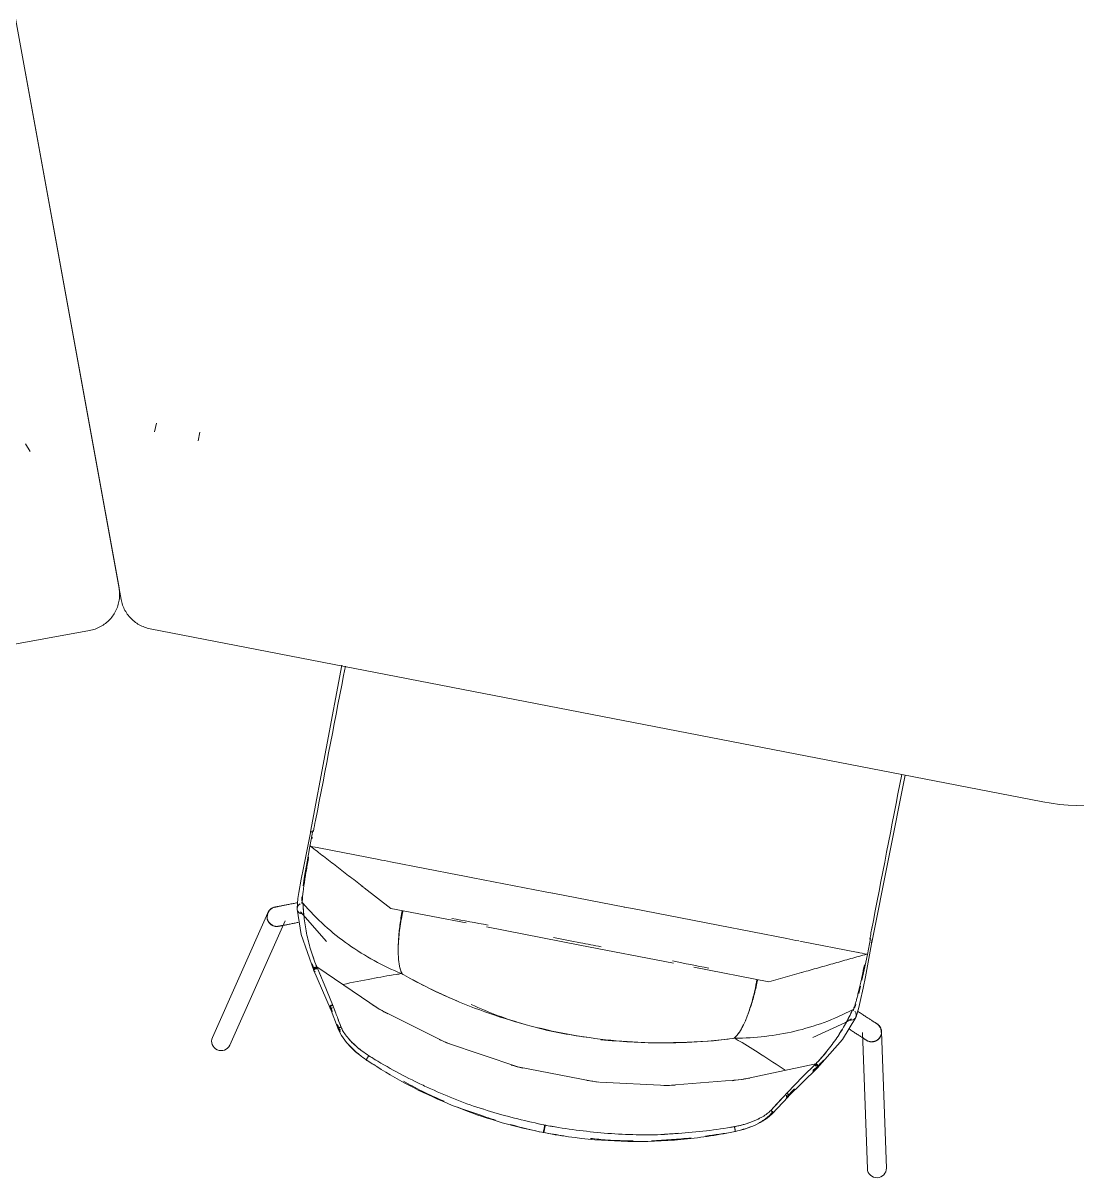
# Model space of a CAD drawing. Header units: millimetres. Extents: x 90978 to 295199, y -4084 to 97293.
# Drawn here: x 160211 to 161074, y 30845 to 31791 of the extents above; entities that cross this region are included whole.
import ezdxf

# ---------------------------------------------------------------- set-up
doc = ezdxf.new("R2010")
doc.units = ezdxf.units.MM
doc.header["$MEASUREMENT"] = 0
doc.layers.add('I-FURN', color=8, linetype='CONTINUOUS', lineweight=9)

msp = doc.modelspace()

# ---------------------------------------------------------------- linework, layer by layer
at = {"layer": 'I-FURN'}
for p, q in [((160289.6, 31328.26), (160119.2, 32266.38)), ((160120.9, 32257.04), (160291.29, 31318.93)), ((160318.76, 31456.24), (160320.19, 31463.25)), ((160354.39, 31448.92), (160355.85, 31455.93)), ((160213.05, 31446.28), (160216.85, 31440.21)), ((160289.65, 31327.94), (160289.6, 31328.26)), ((160289.83, 31326.75), (160289.65, 31327.94)), ((160289.96, 31325.56), (160289.83, 31326.75)), ((160290.04, 31324.36), (160289.96, 31325.56)), ((160290.08, 31323.17), (160290.04, 31324.36)), ((160290.06, 31321.97), (160290.08, 31323.17)), ((160288.25, 31312.58), (160288.64, 31313.72)), ((160288.64, 31313.72), (160288.98, 31314.86)), ((160288.98, 31314.86), (160289.28, 31316.03)), ((160289.28, 31316.03), (160289.53, 31317.2)), ((160289.53, 31317.2), (160289.74, 31318.38)), ((160289.74, 31318.38), (160289.89, 31319.57)), ((160289.89, 31319.57), (160290, 31320.77)), ((160290, 31320.77), (160290.06, 31321.97)), ((160291.29, 31318.93), (160291.53, 31317.75)), ((160291.53, 31317.75), (160291.81, 31316.58)), ((160291.81, 31316.58), (160292.14, 31315.43)), ((160292.14, 31315.43), (160292.52, 31314.29)), ((160292.52, 31314.29), (160292.94, 31313.17)), ((160292.94, 31313.17), (160293.41, 31312.06)), ((160282.81, 31303.32), (160283.57, 31304.24)), ((160283.57, 31304.24), (160284.3, 31305.2)), ((160284.3, 31305.2), (160284.99, 31306.18)), ((160284.99, 31306.18), (160285.64, 31307.19)), ((160285.64, 31307.19), (160286.24, 31308.22)), ((160286.24, 31308.22), (160286.81, 31309.28)), ((160286.81, 31309.28), (160287.33, 31310.36)), ((160287.33, 31310.36), (160287.81, 31311.46)), ((160287.81, 31311.46), (160288.25, 31312.58)), ((160293.41, 31312.06), (160293.92, 31310.98)), ((160293.92, 31310.98), (160294.48, 31309.91)), ((160294.48, 31309.91), (160295.07, 31308.87)), ((160295.07, 31308.87), (160295.71, 31307.85)), ((160295.71, 31307.85), (160296.39, 31306.86)), ((160296.39, 31306.86), (160297.1, 31305.9)), ((160297.1, 31305.9), (160297.86, 31304.97)), ((160297.86, 31304.97), (160298.65, 31304.07)), ((160298.65, 31304.07), (160299.47, 31303.2)), ((160267.78, 31293.9), (160268.93, 31294.24)), ((160268.93, 31294.24), (160270.07, 31294.61)), ((160270.07, 31294.61), (160271.2, 31295.04)), ((160271.2, 31295.04), (160272.3, 31295.5)), ((160272.3, 31295.5), (160273.39, 31296.01)), ((160273.39, 31296.01), (160274.45, 31296.57)), ((160274.45, 31296.57), (160275.49, 31297.16)), ((160275.49, 31297.16), (160276.51, 31297.8)), ((160276.51, 31297.8), (160277.5, 31298.48)), ((160277.5, 31298.48), (160278.46, 31299.19)), ((160278.46, 31299.19), (160279.4, 31299.95)), ((160279.4, 31299.95), (160280.3, 31300.74)), ((160280.3, 31300.74), (160281.17, 31301.56)), ((160281.17, 31301.56), (160282.01, 31302.43)), ((160282.01, 31302.43), (160282.81, 31303.32)), ((160299.47, 31303.2), (160300.33, 31302.36)), ((160300.33, 31302.36), (160301.23, 31301.56)), ((160301.23, 31301.56), (160302.15, 31300.79)), ((160302.15, 31300.79), (160303.11, 31300.07)), ((160303.11, 31300.07), (160304.09, 31299.38)), ((160304.09, 31299.38), (160305.1, 31298.73)), ((160305.1, 31298.73), (160306.13, 31298.12)), ((160306.13, 31298.12), (160307.19, 31297.56)), ((160307.19, 31297.56), (160308.27, 31297.03)), ((160308.27, 31297.03), (160309.37, 31296.55)), ((160309.37, 31296.55), (160310.49, 31296.12)), ((160310.49, 31296.12), (160311.62, 31295.73)), ((160311.62, 31295.73), (160312.77, 31295.38)), ((160312.77, 31295.38), (160313.94, 31295.09)), ((160313.94, 31295.09), (160315.09, 31294.84)), ((160315.09, 31294.84), (161046.48, 31152.95)), ((159516.84, 31157.41), (160265.44, 31293.38)), ((160265.44, 31293.38), (160266.62, 31293.62)), ((160266.62, 31293.62), (160267.78, 31293.9)), ((160446.58, 31128.27), (160472.21, 31264.87)), ((160906.38, 31037.61), (160933.88, 31174.9)), ((161046.48, 31152.95), (161053.38, 31151.75)), ((161053.38, 31151.75), (161060.34, 31150.83)), ((161060.34, 31150.83), (161067.32, 31150.19)), ((161067.32, 31150.19), (161074.32, 31149.83)), ((161074.32, 31149.83), (161081.33, 31149.75)), ((160443.64, 31113.97), (160446.67, 31128.82)), ((160445.99, 31116.4), (160448.45, 31129.56)), ((160446.61, 31128.3), (160446.59, 31128.23)), ((160446.59, 31128.23), (160446.73, 31128.14)), ((160446.79, 31128.33), (160446.61, 31128.3)), ((160446.73, 31128.14), (160447.01, 31128.02)), ((160447.12, 31128.33), (160446.79, 31128.33)), ((160447.57, 31128.29), (160447.12, 31128.33)), ((160448.11, 31128.22), (160447.57, 31128.29)), ((160443.7, 31103.76), (160445.99, 31116.4)), ((160453.37, 31115.23), (160502.37, 31105.73)), ((160440.66, 31098.87), (160443.64, 31113.97)), ((160444.16, 31102.78), (160444.94, 31107.62)), ((160438.89, 31089.48), (160440.66, 31098.87)), ((160441.7, 31092.11), (160443.7, 31103.76)), ((160512.01, 31103.86), (160568.39, 31092.92)), ((160436.98, 31078.56), (160438.89, 31089.48)), ((160440.44, 31083.99), (160441.7, 31092.11)), ((160579.58, 31090.75), (160638.68, 31079.28)), ((160436.22, 31073.68), (160436.98, 31078.56)), ((160490.21, 31082.77), (160488.4, 31084.17)), ((160512.42, 31065.61), (160490.48, 31082.56)), ((160645.15, 31078.03), (160704.11, 31066.59)), ((160419.09, 31067.02), (160418.75, 31066.95)), ((160419.47, 31067.09), (160419.09, 31067.02)), ((160419.88, 31067.17), (160419.47, 31067.09)), ((160420.32, 31067.26), (160419.88, 31067.17)), ((160420.8, 31067.35), (160420.32, 31067.26)), ((160421.31, 31067.45), (160420.8, 31067.35)), ((160421.85, 31067.56), (160421.31, 31067.45)), ((160422.42, 31067.67), (160421.85, 31067.56)), ((160423.03, 31067.78), (160422.42, 31067.67)), ((160423.66, 31067.91), (160423.03, 31067.78)), ((160424.32, 31068.04), (160423.66, 31067.91)), ((160425, 31068.17), (160424.32, 31068.04)), ((160425.72, 31068.31), (160425, 31068.17)), ((160426.45, 31068.45), (160425.72, 31068.31)), ((160427.21, 31068.6), (160426.45, 31068.45)), ((160428, 31068.75), (160427.21, 31068.6)), ((160428.8, 31068.91), (160428, 31068.75)), ((160429.62, 31069.07), (160428.8, 31068.91)), ((160430.47, 31069.23), (160429.62, 31069.07)), ((160431.33, 31069.4), (160430.47, 31069.23)), ((160432.2, 31069.57), (160431.33, 31069.4)), ((160433.09, 31069.74), (160432.2, 31069.57)), ((160433.99, 31069.92), (160433.09, 31069.74)), ((160434.9, 31070.1), (160433.99, 31069.92)), ((160435.83, 31070.28), (160434.9, 31070.1)), ((160435.45, 31065.52), (160436.22, 31073.68)), ((160435.72, 31066.66), (160436.21, 31067.72)), ((160436.21, 31067.72), (160436.97, 31068.63)), ((160439.32, 31071.84), (160439.41, 31074.97)), ((160439.72, 31069.93), (160439.43, 31070.8)), ((160411.45, 31061.89), (160366.06, 30959.85)), ((160410.88, 31058.89), (160410.89, 31059.21)), ((160410.88, 31058.57), (160410.88, 31058.89)), ((160410.9, 31058.25), (160410.88, 31058.57)), ((160410.89, 31059.21), (160410.91, 31059.53)), ((160410.93, 31057.93), (160410.9, 31058.25)), ((160410.91, 31059.53), (160410.94, 31059.84)), ((160410.97, 31057.61), (160410.93, 31057.93)), ((160410.94, 31059.84), (160410.99, 31060.16)), ((160411.03, 31057.3), (160410.97, 31057.61)), ((160410.99, 31060.16), (160411.05, 31060.47)), ((160411.05, 31060.47), (160411.12, 31060.79)), ((160411.12, 31060.79), (160411.21, 31061.1)), ((160411.21, 31061.1), (160411.3, 31061.4)), ((160411.3, 31061.4), (160411.41, 31061.7)), ((160411.41, 31061.7), (160411.53, 31062)), ((160411.53, 31062), (160411.67, 31062.29)), ((160411.67, 31062.29), (160411.81, 31062.57)), ((160411.81, 31062.57), (160411.97, 31062.85)), ((160411.97, 31062.85), (160412.13, 31063.13)), ((160412.13, 31063.13), (160412.31, 31063.39)), ((160412.31, 31063.39), (160412.5, 31063.65)), ((160412.5, 31063.65), (160412.7, 31063.9)), ((160412.7, 31063.9), (160412.9, 31064.15)), ((160412.9, 31064.15), (160413.12, 31064.38)), ((160413.12, 31064.38), (160413.35, 31064.61)), ((160413.35, 31064.61), (160413.58, 31064.82)), ((160413.58, 31064.82), (160413.83, 31065.03)), ((160413.83, 31065.03), (160414.08, 31065.23)), ((160414.08, 31065.23), (160414.34, 31065.41)), ((160414.34, 31065.41), (160414.61, 31065.59)), ((160414.61, 31065.59), (160414.88, 31065.76)), ((160414.88, 31065.76), (160415.16, 31065.91)), ((160415.16, 31065.91), (160415.45, 31066.05)), ((160415.45, 31066.05), (160415.74, 31066.18)), ((160415.74, 31066.18), (160416.04, 31066.3)), ((160416.04, 31066.3), (160416.34, 31066.41)), ((160416.34, 31066.41), (160416.64, 31066.51)), ((160416.64, 31066.51), (160416.95, 31066.59)), ((160416.95, 31066.59), (160417.26, 31066.66)), ((160417.26, 31066.66), (160417.35, 31066.68)), ((160417.36, 31066.68), (160417.35, 31066.68)), ((160417.35, 31066.68), (160417.37, 31066.68)), ((160417.4, 31066.69), (160417.36, 31066.68)), ((160417.37, 31066.68), (160417.43, 31066.69)), ((160417.48, 31066.7), (160417.4, 31066.69)), ((160417.43, 31066.69), (160417.52, 31066.71)), ((160417.6, 31066.73), (160417.48, 31066.7)), ((160417.52, 31066.71), (160417.56, 31066.72)), ((160417.76, 31066.76), (160417.6, 31066.73)), ((160417.95, 31066.8), (160417.76, 31066.76)), ((160418.18, 31066.84), (160417.95, 31066.8)), ((160418.45, 31066.89), (160418.18, 31066.84)), ((160418.75, 31066.95), (160418.45, 31066.89)), ((160435.63, 31064.49), (160435.45, 31065.52)), ((160435.51, 31065.51), (160435.72, 31066.66)), ((160435.62, 31064.36), (160435.51, 31065.51)), ((160438.92, 31044.17), (160435.52, 31064.95)), ((160435.83, 31063.91), (160435.63, 31064.49)), ((160436.12, 31063.35), (160435.83, 31063.91)), ((160436.95, 31062.32), (160436.12, 31063.35)), ((160438.12, 31061.51), (160436.95, 31062.32)), ((160439.52, 31061.03), (160438.12, 31061.51)), ((160438.37, 31062.69), (160459.53, 31038.39)), ((160441.08, 31060.97), (160439.52, 31061.03)), ((160573.97, 31053.67), (160512.42, 31065.61)), ((160710.25, 31065.4), (160769.24, 31053.95)), ((160380.32, 30953.51), (160425.7, 31055.55)), ((160411.04, 31057.21), (160411.03, 31057.3)), ((160411.11, 31056.9), (160411.04, 31057.21)), ((160411.2, 31056.59), (160411.11, 31056.9)), ((160411.29, 31056.29), (160411.2, 31056.59)), ((160411.4, 31055.98), (160411.29, 31056.29)), ((160411.52, 31055.69), (160411.4, 31055.98)), ((160411.65, 31055.4), (160411.52, 31055.69)), ((160411.79, 31055.11), (160411.65, 31055.4)), ((160411.95, 31054.83), (160411.79, 31055.11)), ((160412.11, 31054.55), (160411.95, 31054.83)), ((160412.29, 31054.29), (160412.11, 31054.55)), ((160412.48, 31054.03), (160412.29, 31054.29)), ((160412.67, 31053.78), (160412.48, 31054.03)), ((160412.88, 31053.53), (160412.67, 31053.78)), ((160413.1, 31053.3), (160412.88, 31053.53)), ((160413.32, 31053.07), (160413.1, 31053.3)), ((160413.56, 31052.85), (160413.32, 31053.07)), ((160413.8, 31052.64), (160413.56, 31052.85)), ((160414.05, 31052.45), (160413.8, 31052.64)), ((160414.31, 31052.26), (160414.05, 31052.45)), ((160414.58, 31052.08), (160414.31, 31052.26)), ((160414.85, 31051.91), (160414.58, 31052.08)), ((160415.13, 31051.76), (160414.85, 31051.91)), ((160415.42, 31051.61), (160415.13, 31051.76)), ((160415.71, 31051.48), (160415.42, 31051.61)), ((160416, 31051.36), (160415.71, 31051.48)), ((160416.3, 31051.25), (160416, 31051.36)), ((160416.61, 31051.15), (160416.3, 31051.25)), ((160416.92, 31051.07), (160416.61, 31051.15)), ((160417.23, 31051), (160416.92, 31051.07)), ((160417.54, 31050.94), (160417.23, 31051)), ((160417.86, 31050.89), (160417.54, 31050.94)), ((160418.18, 31050.86), (160417.86, 31050.89)), ((160418.5, 31050.83), (160418.18, 31050.86)), ((160418.82, 31050.83), (160418.5, 31050.83)), ((160419.14, 31050.83), (160418.82, 31050.83)), ((160419.46, 31050.85), (160419.14, 31050.83)), ((160419.78, 31050.88), (160419.46, 31050.85)), ((160420.09, 31050.92), (160419.78, 31050.88)), ((160420.41, 31050.97), (160420.09, 31050.92)), ((160420.44, 31050.98), (160420.41, 31050.97)), ((160420.41, 31050.97), (160420.43, 31050.98)), ((160420.41, 31050.97), (160420.41, 31050.97)), ((160420.43, 31050.98), (160420.48, 31050.99)), ((160420.51, 31050.99), (160420.44, 31050.98)), ((160420.48, 31050.99), (160420.58, 31051.01)), ((160420.62, 31051.01), (160420.51, 31050.99)), ((160420.58, 31051.01), (160420.71, 31051.03)), ((160420.71, 31051.03), (160420.88, 31051.07)), ((160420.88, 31051.07), (160421.09, 31051.11)), ((160421.09, 31051.11), (160421.34, 31051.15)), ((160421.34, 31051.15), (160421.62, 31051.21)), ((160421.62, 31051.21), (160421.93, 31051.27)), ((160421.93, 31051.27), (160422.29, 31051.34)), ((160422.29, 31051.34), (160422.68, 31051.41)), ((160422.68, 31051.41), (160423.1, 31051.5)), ((160423.1, 31051.5), (160423.55, 31051.59)), ((160423.55, 31051.59), (160424.04, 31051.68)), ((160424.04, 31051.68), (160424.57, 31051.78)), ((160424.57, 31051.78), (160425.12, 31051.89)), ((160425.12, 31051.89), (160425.7, 31052)), ((160425.7, 31052), (160426.32, 31052.12)), ((160426.32, 31052.12), (160426.96, 31052.25)), ((160426.96, 31052.25), (160427.63, 31052.38)), ((160427.63, 31052.38), (160428.32, 31052.51)), ((160428.32, 31052.51), (160429.05, 31052.66)), ((160429.05, 31052.66), (160429.79, 31052.8)), ((160429.79, 31052.8), (160430.56, 31052.95)), ((160430.56, 31052.95), (160431.35, 31053.1)), ((160431.35, 31053.1), (160432.16, 31053.26)), ((160432.16, 31053.26), (160432.99, 31053.42)), ((160432.99, 31053.42), (160433.84, 31053.59)), ((160433.84, 31053.59), (160434.71, 31053.76)), ((160434.71, 31053.76), (160435.59, 31053.93)), ((160435.59, 31053.93), (160436.48, 31054.1)), ((160667.29, 31035.57), (160590.57, 31050.45)), ((160780.53, 31051.77), (160836.82, 31040.85)), ((160449.23, 31014.61), (160438.92, 31044.17)), ((160847.53, 31038.77), (160895.26, 31029.51)), ((160905.4, 31040.91), (160902.76, 31027.8)), ((160904.03, 31024.66), (160906.78, 31039.56)), ((160744.01, 31020.68), (160667.29, 31035.57)), ((160905.89, 31037.54), (160906.19, 31037.54)), ((160906.2, 31037.75), (160905.9, 31037.86)), ((160906.35, 31037.58), (160906.36, 31037.65)), ((160902.76, 31027.8), (160900.16, 31015.21)), ((160901.15, 31009.54), (160904.03, 31024.66)), ((160449.03, 31015.49), (160449.08, 31015.96)), ((160449.09, 31015.01), (160449.03, 31015.49)), ((160449.08, 31015.96), (160449.24, 31016.41)), ((160451.69, 31017.52), (160449.09, 31015.01)), ((160462.65, 30983.78), (160449.23, 31014.6)), ((160449.24, 31016.41), (160449.5, 31016.82)), ((160449.5, 31016.82), (160449.84, 31017.15)), ((160449.84, 31017.15), (160450.26, 31017.4)), ((160450.26, 31017.4), (160450.72, 31017.54)), ((160450.72, 31017.54), (160451.21, 31017.58)), ((160451.21, 31017.58), (160451.69, 31017.52)), ((160451.24, 31015.8), (160451.69, 31017.52)), ((160451.68, 31017.52), (160451.24, 31015.8)), ((160451.28, 31015.76), (160451.69, 31017.52)), ((160451.28, 31015.76), (160451.69, 31017.52)), ((160451.72, 31017.65), (160502.7, 30983)), ((160451.72, 31017.65), (160457.76, 31003.47)), ((160822.16, 31005.52), (160760.62, 31017.46)), ((160848.84, 31013.04), (160822.16, 31005.52)), ((160900.16, 31015.21), (160898.35, 31006.78)), ((160899.4, 31014.61), (160899.36, 31014.48)), ((160900.46, 31019.25), (160899.4, 31014.61)), ((160457.76, 31003.47), (160464.41, 30986.91)), ((160897.24, 31001.82), (160895.87, 30995.96)), ((160899.28, 31000.16), (160901.15, 31009.54)), ((160896.97, 30989.33), (160899.28, 31000.16)), ((160469.55, 30966.01), (160462.49, 30984.19)), ((160462.61, 30984.81), (160462.54, 30984.4)), ((160462.54, 30984.4), (160462.58, 30983.99)), ((160462.58, 30983.99), (160462.73, 30983.61)), ((160462.73, 30983.61), (160462.98, 30983.29)), ((160463.62, 30983.14), (160462.75, 30985.33)), ((160463.07, 30985.54), (160462.79, 30985.2)), ((160463.42, 30985.82), (160463.07, 30985.54)), ((160463.84, 30986.01), (160463.42, 30985.82)), ((160464.35, 30981.31), (160463.62, 30983.14)), ((160463.72, 30982.89), (160464.17, 30984.31)), ((160464.28, 30986.11), (160463.84, 30986.01)), ((160464.73, 30986.1), (160464.28, 30986.11)), ((160464.41, 30986.91), (160466.72, 30980.99)), ((160502.7, 30983), (160557.96, 30955.51)), ((160891.8, 30983.04), (160891.2, 30982.35)), ((160893.38, 30986.9), (160892.28, 30983.97)), ((160893.51, 30976.66), (160895.85, 30984.51)), ((160895.85, 30984.51), (160896.97, 30989.33)), ((160469.26, 30974.38), (160471.61, 30968.19)), ((160882.31, 30958.15), (160893.23, 30976.16)), ((160884.87, 30972.09), (160889.73, 30975.12)), ((160886.59, 30974.54), (160888.06, 30974.02)), ((160888.06, 30974.02), (160889.54, 30973.93)), ((160889.54, 30973.93), (160890.92, 30974.25)), ((160890.92, 30974.25), (160892.08, 30974.9)), ((160892.08, 30974.9), (160892.55, 30975.31)), ((160892.55, 30975.31), (160892.96, 30975.77)), ((160893.45, 30976.68), (160892.92, 30975.65)), ((160892.96, 30975.77), (160893.51, 30976.66)), ((160893.27, 30980.11), (160893.63, 30978.98)), ((160893.63, 30978.98), (160893.69, 30977.81)), ((160895.44, 30980.89), (160894.64, 30981.4)), ((160896.22, 30980.38), (160895.44, 30980.89)), ((160897, 30979.88), (160896.22, 30980.38)), ((160897.76, 30979.38), (160897, 30979.88)), ((160898.51, 30978.89), (160897.76, 30979.38)), ((160899.25, 30978.41), (160898.51, 30978.89)), ((160899.98, 30977.94), (160899.25, 30978.41)), ((160900.69, 30977.48), (160899.98, 30977.94)), ((160901.38, 30977.03), (160900.69, 30977.48)), ((160902.06, 30976.59), (160901.38, 30977.03)), ((160902.71, 30976.17), (160902.06, 30976.59)), ((160903.35, 30975.75), (160902.71, 30976.17)), ((160903.97, 30975.35), (160903.35, 30975.75)), ((160904.56, 30974.97), (160903.97, 30975.35)), ((160905.13, 30974.6), (160904.56, 30974.97)), ((160905.68, 30974.24), (160905.13, 30974.6)), ((160906.21, 30973.9), (160905.68, 30974.24)), ((160906.71, 30973.58), (160906.21, 30973.9)), ((160907.18, 30973.27), (160906.71, 30973.58)), ((160907.62, 30972.98), (160907.18, 30973.27)), ((160908.04, 30972.71), (160907.62, 30972.98)), ((160908.43, 30972.46), (160908.04, 30972.71)), ((160908.79, 30972.22), (160908.43, 30972.46)), ((160470.88, 30964.49), (160468.68, 30970.23)), ((160471.86, 30961.34), (160469.49, 30966.17)), ((160470.64, 30965.14), (160471.05, 30966.32)), ((160858.07, 30959.66), (160884.87, 30972.09)), ((160887.8, 30966.77), (160888.57, 30966.27)), ((160888.57, 30966.27), (160889.33, 30965.78)), ((160889.33, 30965.78), (160890.08, 30965.29)), ((160890.08, 30965.29), (160890.81, 30964.82)), ((160890.81, 30964.82), (160891.53, 30964.35)), ((160891.53, 30964.35), (160892.24, 30963.89)), ((160892.24, 30963.89), (160892.92, 30963.45)), ((160892.92, 30963.45), (160893.59, 30963.01)), ((160893.59, 30963.01), (160894.24, 30962.59)), ((160898.82, 30963.76), (160902.76, 30852.16)), ((160909.13, 30972.01), (160908.79, 30972.22)), ((160909.43, 30971.81), (160909.13, 30972.01)), ((160909.7, 30971.63), (160909.43, 30971.81)), ((160909.94, 30971.48), (160909.7, 30971.63)), ((160910.15, 30971.34), (160909.94, 30971.48)), ((160910.33, 30971.23), (160910.15, 30971.34)), ((160910.47, 30971.13), (160910.33, 30971.23)), ((160910.59, 30971.06), (160910.47, 30971.13)), ((160910.55, 30971.08), (160910.64, 30971.02)), ((160910.67, 30971.01), (160910.59, 30971.06)), ((160910.64, 30971.02), (160910.7, 30970.98)), ((160910.72, 30970.97), (160910.67, 30971.01)), ((160910.7, 30970.98), (160910.73, 30970.97)), ((160910.73, 30970.96), (160910.72, 30970.97)), ((160910.73, 30970.97), (160910.73, 30970.96)), ((160910.73, 30970.96), (160911, 30970.78)), ((160911, 30970.78), (160911.25, 30970.59)), ((160911.25, 30970.59), (160911.5, 30970.39)), ((160911.5, 30970.39), (160911.75, 30970.18)), ((160911.75, 30970.18), (160911.98, 30969.97)), ((160911.98, 30969.97), (160912.2, 30969.74)), ((160912.2, 30969.74), (160912.42, 30969.5)), ((160912.42, 30969.5), (160912.62, 30969.25)), ((160912.62, 30969.25), (160912.82, 30969)), ((160912.82, 30969), (160913, 30968.74)), ((160913, 30968.74), (160913.18, 30968.47)), ((160913.18, 30968.47), (160913.34, 30968.2)), ((160913.34, 30968.2), (160913.49, 30967.91)), ((160913.49, 30967.91), (160913.63, 30967.63)), ((160913.63, 30967.63), (160913.76, 30967.33)), ((160913.76, 30967.33), (160913.88, 30967.04)), ((160913.88, 30967.04), (160913.98, 30966.73)), ((160913.98, 30966.73), (160914.08, 30966.43)), ((160914.08, 30966.43), (160914.16, 30966.12)), ((160914.16, 30966.12), (160914.23, 30965.81)), ((160914.27, 30962.94), (160914.21, 30962.63)), ((160914.23, 30965.81), (160914.28, 30965.49)), ((160914.32, 30963.26), (160914.27, 30962.94)), ((160914.28, 30965.49), (160914.32, 30965.17)), ((160914.32, 30965.17), (160914.35, 30964.85)), ((160914.35, 30963.58), (160914.32, 30963.26)), ((160914.35, 30964.85), (160914.37, 30964.53)), ((160914.37, 30963.9), (160914.35, 30963.58)), ((160914.37, 30964.53), (160914.38, 30964.21)), ((160914.38, 30964.21), (160914.37, 30963.9)), ((160918.35, 30852.71), (160914.41, 30964.31)), ((160475.96, 30955.75), (160471.86, 30961.34)), ((160479.42, 30951.93), (160475.96, 30955.75)), ((160557.96, 30955.51), (160616.45, 30935.7)), ((160861.69, 30934.59), (160882.31, 30958.15)), ((160894.24, 30962.59), (160894.87, 30962.18)), ((160894.87, 30962.18), (160895.48, 30961.79)), ((160895.48, 30961.79), (160896.07, 30961.41)), ((160896.07, 30961.41), (160896.63, 30961.04)), ((160896.63, 30961.04), (160897.17, 30960.69)), ((160897.17, 30960.69), (160897.69, 30960.36)), ((160897.69, 30960.36), (160898.17, 30960.04)), ((160898.17, 30960.04), (160898.64, 30959.74)), ((160898.64, 30959.74), (160899.07, 30959.46)), ((160899.07, 30959.46), (160899.48, 30959.19)), ((160899.48, 30959.19), (160899.86, 30958.95)), ((160899.86, 30958.95), (160900.21, 30958.72)), ((160900.21, 30958.72), (160900.53, 30958.51)), ((160900.53, 30958.51), (160900.82, 30958.32)), ((160900.82, 30958.32), (160901.08, 30958.15)), ((160901.08, 30958.15), (160901.31, 30958)), ((160901.31, 30958), (160901.51, 30957.88)), ((160901.51, 30957.88), (160901.67, 30957.77)), ((160901.67, 30957.77), (160901.81, 30957.68)), ((160901.81, 30957.68), (160901.91, 30957.62)), ((160901.88, 30957.64), (160901.84, 30957.66)), ((160901.96, 30957.58), (160901.88, 30957.64)), ((160901.91, 30957.62), (160901.98, 30957.57)), ((160902.01, 30957.55), (160901.96, 30957.58)), ((160901.98, 30957.57), (160902.02, 30957.55)), ((160902.02, 30957.54), (160902.01, 30957.55)), ((160902.02, 30957.55), (160902.02, 30957.54)), ((160902.1, 30957.5), (160902.02, 30957.54)), ((160902.37, 30957.33), (160902.1, 30957.5)), ((160902.65, 30957.18), (160902.37, 30957.33)), ((160902.94, 30957.03), (160902.65, 30957.18)), ((160903.23, 30956.9), (160902.94, 30957.03)), ((160903.52, 30956.78), (160903.23, 30956.9)), ((160903.82, 30956.67), (160903.52, 30956.78)), ((160904.13, 30956.58), (160903.82, 30956.67)), ((160904.44, 30956.49), (160904.13, 30956.58)), ((160904.75, 30956.42), (160904.44, 30956.49)), ((160905.06, 30956.36), (160904.75, 30956.42)), ((160905.38, 30956.32), (160905.06, 30956.36)), ((160905.7, 30956.28), (160905.38, 30956.32)), ((160906.02, 30956.26), (160905.7, 30956.28)), ((160906.34, 30956.25), (160906.02, 30956.26)), ((160906.66, 30956.26), (160906.34, 30956.25)), ((160906.98, 30956.28), (160906.66, 30956.26)), ((160907.3, 30956.31), (160906.98, 30956.28)), ((160907.61, 30956.35), (160907.3, 30956.31)), ((160907.93, 30956.41), (160907.61, 30956.35)), ((160908.24, 30956.47), (160907.93, 30956.41)), ((160908.55, 30956.55), (160908.24, 30956.47)), ((160908.86, 30956.65), (160908.55, 30956.55)), ((160909.16, 30956.75), (160908.86, 30956.65)), ((160909.46, 30956.87), (160909.16, 30956.75)), ((160909.75, 30957), (160909.46, 30956.87)), ((160910.04, 30957.14), (160909.75, 30957)), ((160910.32, 30957.29), (160910.04, 30957.14)), ((160910.59, 30957.45), (160910.32, 30957.29)), ((160910.86, 30957.63), (160910.59, 30957.45)), ((160911.12, 30957.81), (160910.86, 30957.63)), ((160911.38, 30958.01), (160911.12, 30957.81)), ((160911.62, 30958.21), (160911.38, 30958.01)), ((160911.86, 30958.43), (160911.62, 30958.21)), ((160912.09, 30958.65), (160911.86, 30958.43)), ((160912.31, 30958.89), (160912.09, 30958.65)), ((160912.52, 30959.13), (160912.31, 30958.89)), ((160912.72, 30959.38), (160912.52, 30959.13)), ((160912.91, 30959.63), (160912.72, 30959.38)), ((160913.09, 30959.9), (160912.91, 30959.63)), ((160913.13, 30959.97), (160913.09, 30959.9)), ((160913.3, 30960.25), (160913.13, 30959.97)), ((160913.46, 30960.53), (160913.3, 30960.25)), ((160913.6, 30960.81), (160913.46, 30960.53)), ((160913.73, 30961.1), (160913.6, 30960.81)), ((160913.85, 30961.4), (160913.73, 30961.1)), ((160913.96, 30961.7), (160913.85, 30961.4)), ((160914.06, 30962.01), (160913.96, 30961.7)), ((160914.14, 30962.31), (160914.06, 30962.01)), ((160914.21, 30962.63), (160914.14, 30962.31)), ((160483.4, 30948.16), (160479.42, 30951.93)), ((160487.62, 30944.68), (160483.4, 30948.16)), ((160493.65, 30943.96), (160493.4, 30943.57)), ((160493.87, 30944.3), (160493.65, 30943.96)), ((160494.04, 30944.57), (160493.87, 30944.3)), ((160494.17, 30944.76), (160494.04, 30944.57)), ((160494.23, 30944.86), (160494.17, 30944.76)), ((160492.13, 30941.57), (160492.08, 30941.48)), ((160492.25, 30941.75), (160492.13, 30941.57)), ((160492.42, 30942.02), (160492.25, 30941.75)), ((160492.63, 30942.36), (160492.42, 30942.02)), ((160492.88, 30942.74), (160492.63, 30942.36)), ((160493.14, 30943.16), (160492.88, 30942.74)), ((160493.4, 30943.57), (160493.14, 30943.16)), ((160616.45, 30935.7), (160677.1, 30923.94)), ((160800.28, 30925.27), (160860.52, 30938.34)), ((160837.72, 30911.02), (160861.69, 30934.59)), ((160860.52, 30938.34), (160849.62, 30927.45)), ((160860.5, 30938.21), (160860.22, 30936.42)), ((160860.5, 30938.21), (160860.22, 30936.42)), ((160860.5, 30938.21), (160860.27, 30936.45)), ((160860.27, 30936.45), (160860.51, 30938.21)), ((160861.09, 30936.9), (160860.5, 30938.21)), ((160860.5, 30938.21), (160860.97, 30938.09)), ((160860.97, 30938.09), (160861.41, 30937.87)), ((160861.97, 30934.91), (160861.26, 30936.52)), ((160861.41, 30937.87), (160861.78, 30937.57)), ((160862.21, 30935.33), (160861.97, 30934.91)), ((160862.08, 30937.18), (160862.27, 30936.74)), ((160862.34, 30935.79), (160862.21, 30935.33)), ((160862.27, 30936.74), (160862.36, 30936.27)), ((160862.36, 30936.27), (160862.34, 30935.79)), ((160738.76, 30920.44), (160800.28, 30925.27)), ((160849.62, 30927.45), (160837.25, 30914.58)), ((160858.49, 30932.95), (160859.88, 30934.27)), ((160677.1, 30923.94), (160682.7, 30923.27)), ((160683.33, 30923.2), (160738.76, 30920.44)), ((160836.58, 30910.79), (160843.13, 30917.6)), ((160837.25, 30914.58), (160823.58, 30899.91)), ((160824.74, 30897.18), (160837.84, 30911.15)), ((160836.53, 30912.28), (160836.39, 30910.59)), ((160836.5, 30910.7), (160836.64, 30912.42)), ((160837.08, 30913.79), (160836.66, 30913.95)), ((160836.77, 30914.06), (160837.19, 30913.9)), ((160837.46, 30913.53), (160837.08, 30913.79)), ((160837.19, 30913.9), (160837.56, 30913.65)), ((160837.23, 30910.69), (160837.58, 30910.9)), ((160837.69, 30911.01), (160837.34, 30910.81)), ((160837.77, 30913.2), (160837.46, 30913.53)), ((160837.56, 30913.65), (160837.88, 30913.31)), ((160837.58, 30910.9), (160837.86, 30911.19)), ((160837.97, 30911.3), (160837.69, 30911.01)), ((160837.99, 30912.81), (160837.77, 30913.2)), ((160837.86, 30911.19), (160838.06, 30911.55)), ((160837.88, 30913.31), (160838.1, 30912.92)), ((160838.16, 30911.66), (160837.97, 30911.3)), ((160838.12, 30912.39), (160837.99, 30912.81)), ((160838.1, 30912.92), (160838.23, 30912.5)), ((160838.14, 30911.96), (160838.12, 30912.39)), ((160838.23, 30912.5), (160838.25, 30912.07)), ((160820.79, 30893.65), (160824.79, 30897.24)), ((160822.85, 30896.19), (160825.49, 30899.02)), ((160823.4, 30896.79), (160823.82, 30896.76)), ((160823.97, 30899.78), (160823.56, 30899.91)), ((160823.82, 30896.76), (160824.22, 30896.84)), ((160824.35, 30899.54), (160823.97, 30899.78)), ((160824.22, 30896.84), (160824.56, 30897.03)), ((160824.68, 30899.23), (160824.35, 30899.54)), ((160824.56, 30897.03), (160824.83, 30897.3)), ((160824.91, 30898.86), (160824.68, 30899.23)), ((160824.83, 30897.3), (160825.01, 30897.65)), ((160825.06, 30898.45), (160824.91, 30898.86)), ((160825.01, 30897.65), (160825.09, 30898.04)), ((160638.14, 30886.49), (160638.26, 30887.13)), ((160638.26, 30887.13), (160638.36, 30887.61)), ((160638.36, 30887.61), (160638.41, 30887.91)), ((160638.8, 30887.52), (160638.71, 30887.04)), ((160638.86, 30887.83), (160638.8, 30887.52)), ((160805.16, 30885.74), (160810.26, 30887.75)), ((160810.26, 30887.75), (160814.89, 30890)), ((160814.89, 30890), (160820.79, 30893.65)), ((160637.24, 30881.91), (160637.27, 30882.01)), ((160637.27, 30882.01), (160637.33, 30882.32)), ((160637.33, 30882.32), (160637.42, 30882.8)), ((160637.42, 30882.8), (160637.54, 30883.44)), ((160637.54, 30883.44), (160637.69, 30884.17)), ((160637.69, 30884.17), (160637.84, 30884.96)), ((160637.72, 30881.92), (160637.7, 30881.82)), ((160637.78, 30882.23), (160637.72, 30881.92)), ((160637.87, 30882.71), (160637.78, 30882.23)), ((160637.84, 30884.96), (160637.99, 30885.75)), ((160637.99, 30883.35), (160637.87, 30882.71)), ((160637.99, 30885.75), (160638.14, 30886.49)), ((160638.14, 30884.09), (160637.99, 30883.35)), ((160638.29, 30884.88), (160638.14, 30884.09)), ((160638.44, 30885.67), (160638.29, 30884.88)), ((160638.58, 30886.4), (160638.44, 30885.67)), ((160638.71, 30887.04), (160638.58, 30886.4)), ((160793.9, 30886.62), (160793.88, 30886.73)), ((160793.94, 30886.39), (160793.9, 30886.62)), ((160794, 30886.08), (160793.94, 30886.39)), ((160794.08, 30885.68), (160794, 30886.08)), ((160794.16, 30885.22), (160794.08, 30885.68)), ((160794.25, 30884.74), (160794.16, 30885.22)), ((160794.34, 30884.26), (160794.25, 30884.74)), ((160794.42, 30883.81), (160794.34, 30884.26)), ((160794.5, 30883.42), (160794.42, 30883.81)), ((160794.55, 30883.11), (160794.5, 30883.42)), ((160794.59, 30882.89), (160794.55, 30883.11)), ((160794.61, 30882.79), (160794.59, 30882.89)), ((160799.94, 30884.09), (160805.16, 30885.74))]:
    msp.add_line(p, q, dxfattribs=at)
for centre, major_axis, ratio, start_param, end_param in [((160418.57, 31058.72), (7.13, -3.17), 0.972413, 2.617994, 4.712389), ((160419.09, 31058.87), (1.53, -7.85), 0.991026, 3.98724, 4.45059), ((160419.09, 31058.87), (1.53, -7.85), 0.991026, 2.987513, 3.665191), ((160419.09, 31058.87), (1.53, -7.85), 0.991026, 5.235988, 5.472216), ((160906.62, 30964.04), (-7.8, -0.28), 0.972413, 1.570796, 3.665191), ((160906.19, 30964.37), (-4.35, -6.71), 0.991026, 2.617994, 3.141593), ((160906.19, 30964.37), (-4.35, -6.71), 0.991026, 2.094395, 2.490022), ((160373.19, 30956.68), (7.13, -3.17), 0.972413, 3.141593, 4.712389), ((160373.19, 30956.68), (7.13, -3.17), 0.972413, 4.712389, 6.283185), ((160910.56, 30852.44), (-7.8, -0.28), 0.972413, 0, 1.570796), ((160910.56, 30852.44), (-7.8, -0.28), 0.972413, 1.570796, 3.141593)]:
    msp.add_ellipse(centre, major_axis=major_axis, ratio=ratio, start_param=start_param, end_param=end_param, dxfattribs=at)
for points in [[(160475.14, 31264.3), (160466.95, 31222.09), (160458.77, 31179.92), (160450.6, 31137.79)], [(160906.18, 31047.78), (160914.43, 31090.3), (160922.68, 31132.85), (160930.95, 31175.47)], [(160448.84, 31128.75), (160449.43, 31131.76), (160450.01, 31134.77), (160450.6, 31137.79)], [(160447.92, 31123.96), (160447.84, 31123.54), (160447.76, 31123.12), (160447.68, 31122.71)], [(160446.5, 31116.57), (160449.03, 31116.07), (160451.59, 31115.58), (160454.27, 31115.06)], [(160512, 31103.86), (160508.78, 31104.48), (160505.56, 31105.11), (160502.35, 31105.73)], [(160579.56, 31090.75), (160575.83, 31091.47), (160572.12, 31092.19), (160568.42, 31092.91)], [(160644.89, 31078.08), (160642.82, 31078.48), (160640.75, 31078.88), (160638.68, 31079.28)], [(160440.29, 31069.94), (160439.88, 31069.93), (160439.48, 31069.88), (160439.09, 31069.78)], [(160440.79, 31062.53), (160440.56, 31065.02), (160440.39, 31067.49), (160440.28, 31069.94)], [(160520.86, 31012.18), (160513.28, 31015.31), (160498.52, 31022.41), (160477.4, 31035.46), (160457.69, 31051.16), (160445.89, 31063.39), (160440.28, 31069.94)], [(160710.25, 31065.4), (160708.03, 31065.83), (160705.82, 31066.26), (160703.6, 31066.69)], [(160562.2, 31057.46), (160572.09, 31055.62), (160582.04, 31053.77), (160592.03, 31051.91)], [(160780.51, 31051.77), (160776.77, 31052.49), (160773.01, 31053.22), (160769.25, 31053.95)], [(160906.75, 31050.72), (160906.08, 31047.27), (160905.41, 31043.83), (160904.75, 31040.39)], [(160846.52, 31038.96), (160843.3, 31039.59), (160840.07, 31040.21), (160836.83, 31040.84)], [(160518.38, 31028.79), (160518.35, 31030.23), (160518.35, 31031.73), (160518.39, 31033.3)], [(160894.56, 31029.64), (160897.22, 31029.13), (160899.82, 31028.62), (160902.35, 31028.13)], [(160449.76, 31015.56), (160449.08, 31017.13), (160448.42, 31018.71), (160447.81, 31020.3)], [(160450.14, 31021.43), (160450.64, 31020.12), (160451.15, 31018.82), (160451.69, 31017.52)], [(160518.93, 31021.2), (160518.84, 31021.83), (160518.77, 31022.49), (160518.7, 31023.17)], [(160743.22, 31022.55), (160753.17, 31020.56), (160763.02, 31018.57), (160772.84, 31016.57)], [(160450.14, 31013.69), (160449.98, 31013.77), (160449.68, 31013.97), (160449.33, 31014.37), (160449.11, 31014.86), (160449.02, 31015.39), (160449.08, 31015.92), (160449.29, 31016.43), (160449.62, 31016.88), (160450.06, 31017.24), (160450.58, 31017.47), (160451.13, 31017.58), (160451.51, 31017.56), (160451.69, 31017.52)], [(160451.69, 31017.52), (160452.75, 31015.13), (160453.82, 31012.7), (160454.95, 31010.09)], [(160520.86, 31012.18), (160519.46, 31011.93), (160518.07, 31011.68), (160516.68, 31011.42)], [(160566.38, 30989.79), (160552.63, 30995.59), (160539.25, 31002.21), (160526.13, 31009.29)], [(160462.83, 30983.68), (160462.73, 30983.78), (160462.56, 30983.99), (160462.41, 30984.37), (160462.38, 30984.65), (160462.38, 30984.79)], [(160463.61, 30983.16), (160463.32, 30983.89), (160463.02, 30984.62), (160462.73, 30985.35)], [(160463.62, 30983.14), (160463.89, 30982.48), (160464.15, 30981.82), (160464.41, 30981.15)], [(160497.41, 30986.42), (160501.49, 30983.94), (160505.6, 30981.53), (160509.75, 30979.19)], [(160623.26, 30970.26), (160607.69, 30974.43), (160592.79, 30980.36), (160578.07, 30986.82)], [(160890.68, 30982.57), (160883.03, 30978.58), (160867.51, 30971.66), (160843.36, 30964.47), (160818.89, 30960.26), (160802.55, 30959.2), (160794.36, 30959.12)], [(160890.68, 30982.57), (160889.67, 30980.33), (160888.59, 30978.11), (160887.44, 30975.88)], [(160891.73, 30981.97), (160891.41, 30982.21), (160891.05, 30982.41), (160890.68, 30982.57)], [(160802.86, 30973.6), (160803.43, 30974.93), (160803.99, 30976.32), (160804.54, 30977.78)], [(160893.37, 30976.8), (160893.64, 30977.51), (160893.76, 30979.03), (160893.17, 30980.61), (160892.6, 30981.15)], [(160468.65, 30970.34), (160469.31, 30968.63), (160469.97, 30966.9), (160470.64, 30965.14)], [(160675.08, 30959.67), (160660.49, 30961.74), (160645.79, 30964.05), (160631.61, 30967.91)], [(160799.6, 30966.91), (160799.89, 30967.43), (160800.18, 30967.96), (160800.47, 30968.52)], [(160800.47, 30968.59), (160800.26, 30968.19), (160800.05, 30967.8), (160799.84, 30967.41)], [(160551.95, 30958.16), (160554.81, 30956.92), (160557.68, 30955.7), (160560.56, 30954.52)], [(160788.65, 30958.41), (160773.8, 30956.63), (160758.9, 30955.86), (160743.95, 30955.69)], [(160797.95, 30956.86), (160796.75, 30957.61), (160795.55, 30958.37), (160794.36, 30959.12)], [(160494.23, 30944.86), (160507.4, 30936.65), (160520.96, 30929.18), (160534.89, 30922.46)], [(160500.12, 30941.24), (160498.14, 30942.43), (160496.18, 30943.63), (160494.23, 30944.85)], [(160493.37, 30940.66), (160492.95, 30940.92), (160492.53, 30941.19), (160492.11, 30941.46)], [(160500.01, 30936.5), (160497.79, 30937.86), (160495.59, 30939.25), (160493.38, 30940.65)], [(160611.03, 30937.19), (160614.21, 30936.3), (160617.4, 30935.45), (160620.6, 30934.63)], [(160859.84, 30933.99), (160862.24, 30936.29), (160864.54, 30938.65), (160866.75, 30941.09)], [(160864.21, 30942.15), (160863, 30940.82), (160861.77, 30939.5), (160860.5, 30938.21)], [(160859.96, 30934.11), (160859.26, 30933.45), (160858.54, 30932.77), (160857.82, 30932.08)], [(160545.11, 30917.68), (160541.68, 30919.23), (160538.25, 30920.78), (160534.87, 30922.43)], [(160545.1, 30917.69), (160559.18, 30911.36), (160573.51, 30905.34), (160588.31, 30900.99)], [(160672.85, 30924.5), (160676.13, 30924.06), (160679.4, 30923.65), (160682.69, 30923.28)], [(160735.98, 30920.49), (160739.09, 30920.51), (160742.2, 30920.58), (160745.31, 30920.67)], [(160843.14, 30917.53), (160841.02, 30915.37), (160838.83, 30913.12), (160836.6, 30910.8)], [(160588.47, 30900.94), (160603.2, 30896.16), (160618.21, 30892.37), (160633.34, 30889.1)], [(160823.4, 30896.79), (160823.78, 30897.19), (160824.15, 30897.59), (160824.52, 30897.99)], [(160823.56, 30899.91), (160823.7, 30899.88), (160823.98, 30899.79), (160824.37, 30899.56), (160824.69, 30899.24), (160824.93, 30898.87), (160825.03, 30898.59), (160825.06, 30898.46)], [(160637.7, 30881.82), (160628.44, 30883.74), (160619.26, 30885.97), (160610.16, 30888.5)], [(160646.3, 30886.55), (160641.71, 30887.36), (160637.14, 30888.26), (160632.59, 30889.25)], [(160633.38, 30889.03), (160635.21, 30888.66), (160637.04, 30888.29), (160638.88, 30887.93)], [(160638.44, 30888.02), (160640.27, 30887.66), (160642.11, 30887.32), (160643.94, 30886.99)], [(160797.5, 30887.46), (160796.3, 30887.19), (160795.09, 30886.95), (160793.88, 30886.72)], [(160816.76, 30894.8), (160813.84, 30893.12), (160810.29, 30891.54), (160806.45, 30890.08)], [(160654.08, 30879.22), (160648.45, 30880), (160642.84, 30880.9), (160637.24, 30881.91)], [(160644, 30886.98), (160659.23, 30884.22), (160674.6, 30882.54), (160690.06, 30881.23)], [(160690.21, 30881.22), (160705.62, 30880.16), (160721.14, 30879.48), (160736.55, 30880.41)], [(160747.81, 30881.15), (160744.06, 30880.9), (160740.31, 30880.7), (160736.55, 30880.55)], [(160747.79, 30881.15), (160763.23, 30882.18), (160778.6, 30884.04), (160793.88, 30886.73)], [(160793.09, 30882.51), (160785.51, 30881.09), (160777.91, 30879.95), (160770.27, 30878.98)], [(160793.88, 30886.72), (160792.7, 30886.51), (160791.53, 30886.31), (160790.35, 30886.11)], [(160794.57, 30882.79), (160794.08, 30882.7), (160793.59, 30882.6), (160793.1, 30882.51)], [(160794.61, 30882.79), (160796.89, 30883.28), (160801.34, 30884.38), (160805.47, 30885.83), (160807.4, 30886.6)]]:
    msp.add_open_spline(points, degree=3, dxfattribs=at)
for points, knots in [([(160446.8, 31128.61), (160446.73, 31128.66), (160446.6, 31128.82), (160446.74, 31128.92), (160446.9, 31128.98)], [-0.7, -0.7, -0.7, -0.7, -0.6, -0.4, -0.4, -0.4, -0.4]), ([(160490.21, 31082.77), (160488.36, 31084.2), (160484.66, 31087.07), (160479.09, 31091.37), (160473.54, 31095.66), (160468.04, 31099.91), (160462.59, 31104.12), (160455.38, 31109.69), (160450.04, 31113.82), (160446.5, 31116.56)], [-0.6666667, -0.6666667, -0.6666667, -0.6666667, -0.5833333, -0.5, -0.4166667, -0.3333333, -0.25, -0.1666667, -0.000257, -0.000257, -0.000257, -0.000257]), ([(160444.72, 31106.42), (160444.4, 31104.62), (160443.79, 31101.09), (160442.91, 31095.91), (160442.13, 31091.09), (160441.44, 31086.58), (160440.84, 31082.49), (160440.38, 31078.94), (160440.04, 31075.88), (160439.83, 31073.47), (160439.76, 31071.67), (160439.81, 31070.21), (160440.01, 31069.99), (160440.15, 31069.95)], [0.25, 0.25, 0.25, 0.25, 0.3125, 0.375, 0.4375, 0.5, 0.5625, 0.625, 0.6875, 0.75, 0.8125, 0.875, 0.9696726, 0.9696726, 0.9696726, 0.9696726]), ([(160437.97, 31069.34), (160437.8, 31069.25), (160437.21, 31068.88), (160436.37, 31068.04), (160435.77, 31066.83), (160435.64, 31065.97), (160435.63, 31065.59)], [-0.8461538, -0.8461538, -0.8461538, -0.8461538, -0.8076923, -0.7115385, -0.6153846, -0.5384615, -0.5384615, -0.5384615, -0.5384615]), ([(160440.28, 31069.94), (160440.47, 31065.7), (160441.21, 31057.12), (160443.41, 31043.76), (160446.23, 31032.74), (160448.37, 31026.3), (160449.11, 31024.21)], [-1, -1, -1, -1, -0.75, -0.5, -0.25, -0.129701, -0.129701, -0.129701, -0.129701]), ([(160443.61, 31043.76), (160442.68, 31048.21), (160441.56, 31054.56), (160441.03, 31060.67), (160440.88, 31062.47)], [-0.4999829, -0.4999829, -0.4999829, -0.4999829, -0.25, -0.1451812, -0.1451812, -0.1451812, -0.1451812]), ([(160521.67, 31011.62), (160521.09, 31012.62), (160519.95, 31015.39), (160518.74, 31021.58), (160518.22, 31030.2), (160518.52, 31040.45), (160519.67, 31051.9), (160520.92, 31059.77), (160521.67, 31063.82)], [-0.9667206, -0.9667206, -0.9667206, -0.9667206, -0.8333333, -0.6666667, -0.5, -0.3333333, -0.1666667, 0, 0, 0, 0]), ([(160518.49, 31036.13), (160518.58, 31038.02), (160518.87, 31042.34), (160519.53, 31048.12), (160520.29, 31053.25), (160521.09, 31057.98), (160521.81, 31061.47), (160522.29, 31063.69)], [0.5892526, 0.5892526, 0.5892526, 0.5892526, 0.6785714, 0.7857143, 0.8392857, 0.8928571, 0.9851475, 0.9851475, 0.9851475, 0.9851475]), ([(160451.69, 31017.52), (160449.93, 31021.8), (160446.79, 31030.44), (160444.6, 31039.3), (160443.61, 31043.76)], [-0.9999654, -0.9999654, -0.9999654, -0.9999654, -0.75, -0.5, -0.5, -0.5, -0.5]), ([(160645.48, 31041.72), (160652.87, 31040.3), (160665.95, 31037.78), (160678.94, 31035.23), (160684.56, 31034.12)], [-0.5757065, -0.5757065, -0.5757065, -0.5757065, -0.5, -0.4419788, -0.4419788, -0.4419788, -0.4419788]), ([(160906.34, 31039.97), (160906.45, 31039.91), (160906.75, 31039.73), (160906.84, 31039.49), (160906.55, 31039.36), (160906.26, 31039.36)], [-0.7, -0.7, -0.7, -0.7, -0.6, -0.4, -0.2, -0.2, -0.2, -0.2]), ([(160902.35, 31028.12), (160898.04, 31026.91), (160891.54, 31025.08), (160882.77, 31022.6), (160876.15, 31020.74), (160869.46, 31018.85), (160862.71, 31016.95), (160855.93, 31015.04), (160851.42, 31013.77), (160849.17, 31013.14)], [-0.999743, -0.999743, -0.999743, -0.999743, -0.8333333, -0.75, -0.6666667, -0.5833333, -0.5, -0.4166667, -0.3333333, -0.3333333, -0.3333333, -0.3333333]), ([(160449.09, 31015.01), (160449.14, 31014.79), (160449.31, 31014.37), (160449.74, 31013.93), (160450.07, 31013.73), (160450.21, 31013.67)], [-1, -1, -1, -1, -0.7, -0.4, -0.2, -0.2, -0.2, -0.2]), ([(160472.9, 31003.27), (160480.81, 31004.95), (160495.42, 31007.89), (160509.94, 31010.37), (160516.62, 31011.47)], [-0.9812423, -0.9812423, -0.9812423, -0.9812423, -0.5, -0.0894127, -0.0894127, -0.0894127, -0.0894127]), ([(160522.24, 31011.4), (160521.54, 31012.21), (160520.62, 31013.88), (160519.9, 31016.27), (160519.68, 31017.15)], [0, 0, 0, 0, 0.1428571, 0.2159417, 0.2159417, 0.2159417, 0.2159417]), ([(160520.98, 31012.18), (160531.27, 31006.35), (160552.23, 30995.57), (160595.88, 30977.4), (160652.91, 30961.44), (160711.76, 30954.92), (160759.03, 30955.45), (160782.51, 30957.61), (160794.24, 30959.17)], [0, 0, 0, 0, 0.125, 0.25, 0.5, 0.75, 0.875, 1, 1, 1, 1]), ([(160890.79, 30982.44), (160890.93, 30982.38), (160891.23, 30982.67), (160891.81, 30983.96), (160892.42, 30985.67), (160893.13, 30987.98), (160893.96, 30990.95), (160894.85, 30994.41), (160896.16, 30999.78), (160897.58, 31005.93), (160899.08, 31012.77), (160899.83, 31016.27), (160900.21, 31018.06)], [-0.9696726, -0.9696726, -0.9696726, -0.9696726, -0.875, -0.8125, -0.75, -0.6875, -0.625, -0.5625, -0.5, -0.375, -0.3125, -0.25, -0.25, -0.25, -0.25]), ([(160812.91, 31007.32), (160812.09, 31003.29), (160810.31, 30995.52), (160807.09, 30984.48), (160803.78, 30975.5), (160801.57, 30970.71), (160800.58, 30968.8)], [-1, -1, -1, -1, -0.8333333, -0.6666667, -0.5, -0.3665398, -0.3665398, -0.3665398, -0.3665398]), ([(160805.13, 30979.38), (160806.13, 30982.18), (160808.07, 30988.21), (160810.53, 30997.86), (160811.76, 31004.33), (160812.29, 31007.43)], [-0.4285714, -0.4285714, -0.4285714, -0.4285714, -0.2857143, -0.1428571, -0.0148421, -0.0148421, -0.0148421, -0.0148421]), ([(160462.63, 30985.59), (160462.71, 30985.71), (160462.9, 30985.95), (160463.26, 30986.23), (160463.81, 30986.49), (160464.28, 30986.54), (160464.57, 30986.5)], [-0.4166667, -0.4166667, -0.4166667, -0.4166667, -0.3333333, -0.25, -0.1666667, 0, 0, 0, 0]), ([(160471.62, 30968.19), (160470.42, 30971.4), (160468.02, 30977.67), (160465.71, 30983.6), (160464.57, 30986.5)], [0.0047137, 0.0047137, 0.0047137, 0.0047137, 0.5, 1, 1, 1, 1]), ([(160890.68, 30982.57), (160888.92, 30978.7), (160885.03, 30971.02), (160877.99, 30959.45), (160871.1, 30950.07), (160866.52, 30944.71), (160864.86, 30942.87)], [0, 0, 0, 0, 0.25, 0.5, 0.75, 0.8847092, 0.8847092, 0.8847092, 0.8847092]), ([(160887.42, 30975.85), (160886.59, 30974.24), (160883.67, 30968.77), (160880.29, 30963.34), (160877.81, 30959.53)], [0.1451812, 0.1451812, 0.1451812, 0.1451812, 0.25, 0.4999799, 0.4999799, 0.4999799, 0.4999799]), ([(160469.43, 30966.63), (160469.44, 30966.77), (160469.52, 30967.16), (160469.85, 30967.64), (160470.33, 30967.99), (160470.75, 30968.16), (160471.2, 30968.23), (160471.49, 30968.21), (160471.63, 30968.18)], [-0.5833333, -0.5833333, -0.5833333, -0.5833333, -0.5, -0.3333333, -0.25, -0.1666667, -0.0833333, 0, 0, 0, 0]), ([(160471.66, 30968.1), (160471.38, 30968.16), (160470.92, 30968.13), (160470.36, 30967.9), (160470, 30967.64), (160469.71, 30967.31), (160469.52, 30966.94), (160469.47, 30966.67), (160469.47, 30966.54)], [-1, -1, -1, -1, -0.8333333, -0.75, -0.6666667, -0.5833333, -0.5, -0.4166667, -0.4166667, -0.4166667, -0.4166667]), ([(160476.01, 30960.9), (160474.97, 30962.23), (160473.18, 30964.83), (160472.01, 30967.12), (160471.61, 30968.19)], [0.6668238, 0.6668238, 0.6668238, 0.6668238, 0.8333333, 1, 1, 1, 1]), ([(160792.78, 30958.92), (160793.49, 30959.29), (160794.95, 30960.37), (160796.5, 30962.18), (160797.29, 30963.27), (160797.3, 30963.29)], [-1, -1, -1, -1, -0.8928571, -0.7857143, -0.7840531, -0.7840531, -0.7840531, -0.7840531]), ([(160799.62, 30967), (160798.46, 30964.94), (160796.66, 30962.1), (160794.98, 30960.47), (160794.38, 30959.93)], [-0.3231238, -0.3231238, -0.3231238, -0.3231238, -0.1666667, -0.0806272, -0.0806272, -0.0806272, -0.0806272]), ([(160494.23, 30944.85), (160492.34, 30946.05), (160489.58, 30947.93), (160486.19, 30950.6), (160483.79, 30952.66), (160481.56, 30954.74), (160479.51, 30956.82), (160477.64, 30958.88), (160476.53, 30960.23), (160476.01, 30960.9)], [0, 0, 0, 0, 0.1666667, 0.25, 0.3333333, 0.4166667, 0.5, 0.5833333, 0.6666667, 0.6666667, 0.6666667, 0.6666667]), ([(160494.22, 30944.86), (160492.34, 30946.06), (160488.65, 30948.57), (160482.14, 30953.98), (160477.77, 30958.38), (160476.03, 30960.9)], [-0.9998576, -0.9998576, -0.9998576, -0.9998576, -0.8333333, -0.6666667, -0.3334802, -0.3334802, -0.3334802, -0.3334802]), ([(160477.68, 30953.92), (160478.87, 30952.56), (160481.56, 30949.75), (160486.44, 30945.47), (160490.15, 30942.79), (160492.08, 30941.48)], [-0.4938391, -0.4938391, -0.4938391, -0.4938391, -0.3333333, -0.1666667, 0, 0, 0, 0]), ([(160731.96, 30955.34), (160724.26, 30955.42), (160708.48, 30956.15), (160692.56, 30957.16), (160684.41, 30957.9)], [-0.7823925, -0.7823925, -0.7823925, -0.7823925, -0.7, -0.6129848, -0.6129848, -0.6129848, -0.6129848]), ([(160798.02, 30956.89), (160803.81, 30953.39), (160816.34, 30945.62), (160828.8, 30937.44), (160835.5, 30932.92)], [-0.9105873, -0.9105873, -0.9105873, -0.9105873, -0.5, -0.0187537, -0.0187537, -0.0187537, -0.0187537]), ([(160877.8, 30959.53), (160875.28, 30955.76), (160869.85, 30948.37), (160863.74, 30941.52), (160860.5, 30938.21)], [0.5, 0.5, 0.5, 0.5, 0.75, 0.9999563, 0.9999563, 0.9999563, 0.9999563]), ([(160478.83, 30952.93), (160479.48, 30952.22), (160480.84, 30950.8), (160483.05, 30948.67), (160485.43, 30946.56), (160488.8, 30943.79), (160491.53, 30941.84), (160493.4, 30940.59)], [0.5, 0.5, 0.5, 0.5, 0.5833333, 0.6666667, 0.75, 0.8333333, 1, 1, 1, 1]), ([(160492.11, 30941.46), (160492.12, 30941.48), (160492.16, 30941.54), (160492.28, 30941.74), (160492.45, 30942.01), (160492.73, 30942.47), (160493.16, 30943.16), (160493.6, 30943.86), (160493.88, 30944.31), (160494.06, 30944.59), (160494.18, 30944.78), (160494.22, 30944.84), (160494.23, 30944.86)], [-1, -1, -1, -1, -0.916667, -0.833333, -0.75, -0.666667, -0.5, -0.333333, -0.25, -0.166667, -0.083333, 0, 0, 0, 0]), ([(160493.4, 30940.59), (160503.12, 30934.21), (160523.02, 30922.32), (160564.79, 30902.02), (160611.71, 30886.34), (160663.12, 30876.95), (160706.57, 30873.83), (160750.12, 30875.43), (160778.8, 30879.6), (160793.05, 30882.46)], [0, 0, 0, 0, 0.111111, 0.222222, 0.444444, 0.583333, 0.722222, 0.861111, 1, 1, 1, 1]), ([(160860.51, 30938.21), (160860.69, 30938.18), (160861.04, 30938.06), (160861.52, 30937.75), (160861.91, 30937.34), (160862.27, 30936.68), (160862.4, 30935.74), (160862.03, 30934.9), (160861.52, 30934.41), (160860.88, 30934.09), (160860.32, 30934.04), (160859.96, 30934.11)], [-1, -1, -1, -1, -0.916667, -0.833333, -0.75, -0.666667, -0.5, -0.333333, -0.25, -0.166667, 0, 0, 0, 0]), ([(160860.43, 30934.09), (160860.74, 30934.1), (160861.2, 30934.22), (160861.69, 30934.56), (160861.89, 30934.79), (160861.97, 30934.91)], [-0.8, -0.8, -0.8, -0.8, -0.4, -0.2, 0, 0, 0, 0]), ([(160792.34, 30924.37), (160795.63, 30924.81), (160800.36, 30925.45), (160805.06, 30926.26), (160806.49, 30926.52)], [-0.11702564, -0.11702564, -0.11702564, -0.11702564, -0.09090909, -0.07954338, -0.07954338, -0.07954338, -0.07954338]), ([(160555.99, 30907.54), (160549.93, 30910.13), (160538.54, 30915.17), (160527.66, 30921.13), (160522.59, 30924.02)], [0.5416307, 0.5416307, 0.5416307, 0.5416307, 0.6666667, 0.7775654, 0.7775654, 0.7775654, 0.7775654]), ([(160534.9, 30922.45), (160536.6, 30921.63), (160539.98, 30920.04), (160543.38, 30918.45), (160545.07, 30917.66)], [0.29718056, 0.29718056, 0.29718056, 0.29718056, 0.33333333, 0.36907718, 0.36907718, 0.36907718, 0.36907718]), ([(160836.77, 30914.06), (160834.66, 30911.84), (160830.36, 30907.26), (160825.86, 30902.41), (160823.56, 30899.91)], [0, 0, 0, 0, 0.5, 0.9999401, 0.9999401, 0.9999401, 0.9999401]), ([(160598.07, 30892.05), (160594.29, 30893.22), (160584.01, 30896.62), (160573.74, 30900.16), (160567.3, 30902.58)], [0.2583607, 0.2583607, 0.2583607, 0.2583607, 0.3333333, 0.4634886, 0.4634886, 0.4634886, 0.4634886]), ([(160823.58, 30899.91), (160822.81, 30899.06), (160820.87, 30897.38), (160817.57, 30895.21), (160814.5, 30893.53), (160812, 30892.32), (160809.32, 30891.15), (160806.48, 30890.06), (160803.49, 30889.05), (160800.78, 30888.26), (160799.06, 30887.82), (160798.4, 30887.67)], [0, 0, 0, 0, 0.1666667, 0.3333333, 0.4166667, 0.5, 0.5833333, 0.6666667, 0.75, 0.8333333, 0.8844325, 0.8844325, 0.8844325, 0.8844325]), ([(160825.09, 30898.04), (160825.08, 30897.77), (160824.95, 30897.39), (160824.58, 30897.02), (160824.23, 30896.84), (160823.83, 30896.76), (160823.55, 30896.77), (160823.41, 30896.8)], [-0.5, -0.5, -0.5, -0.5, -0.3333333, -0.25, -0.1666667, -0.0833333, 0, 0, 0, 0]), ([(160806.45, 30890.08), (160804.5, 30889.37), (160800.42, 30888.08), (160796.07, 30887.14), (160793.88, 30886.73)], [0.6666667, 0.6666667, 0.6666667, 0.6666667, 0.8333333, 0.9999598, 0.9999598, 0.9999598, 0.9999598]), ([(160813.99, 30889.87), (160814.69, 30890.24), (160816.12, 30891.05), (160818.13, 30892.31), (160820.61, 30894.06), (160822.08, 30895.34), (160822.85, 30896.19)], [0.594049, 0.594049, 0.594049, 0.594049, 0.6666667, 0.75, 0.8333333, 1, 1, 1, 1]), ([(160814.23, 30889.79), (160815.34, 30890.39), (160817.15, 30891.41), (160818.45, 30892.42), (160818.92, 30892.82)], [0.5492901, 0.5492901, 0.5492901, 0.5492901, 0.6666667, 0.7441692, 0.7441692, 0.7441692, 0.7441692]), ([(160736.56, 30880.56), (160738.42, 30880.63), (160742.16, 30880.79), (160745.89, 30881.07), (160747.77, 30881.24)], [-0.36909277, -0.36909277, -0.36909277, -0.36909277, -0.33333333, -0.29717322, -0.29717322, -0.29717322, -0.29717322]), ([(160793.05, 30882.46), (160795.25, 30882.92), (160798.52, 30883.71), (160802.67, 30885.01), (160805.09, 30885.88), (160806.46, 30886.41), (160806.86, 30886.57)], [0, 0, 0, 0, 0.1666667, 0.25, 0.3333333, 0.368513, 0.368513, 0.368513, 0.368513]), ([(160793.88, 30886.73), (160793.89, 30886.69), (160793.92, 30886.52), (160793.99, 30886.09), (160794.09, 30885.56), (160794.23, 30884.76), (160794.37, 30883.95), (160794.47, 30883.42), (160794.54, 30883), (160794.57, 30882.82), (160794.57, 30882.79)], [-1, -1, -1, -1, -0.833333, -0.75, -0.666667, -0.5, -0.333333, -0.25, -0.166667, 0, 0, 0, 0]), ([(160710.9, 30875.12), (160703.82, 30875.16), (160692.09, 30875.36), (160680.44, 30876.55), (160675.83, 30877.09)], [-0.4674161, -0.4674161, -0.4674161, -0.4674161, -0.3333333, -0.245436, -0.245436, -0.245436, -0.245436]), ([(160758.36, 30877.45), (160753.05, 30876.9), (160742.26, 30876.04), (160731.41, 30875.31), (160725.91, 30875.05)], [-0.7681843, -0.7681843, -0.7681843, -0.7681843, -0.6666667, -0.5624253, -0.5624253, -0.5624253, -0.5624253])]:
    msp.add_open_spline(points, degree=3, knots=knots, dxfattribs=at)

doc.saveas('drawing.dxf')
